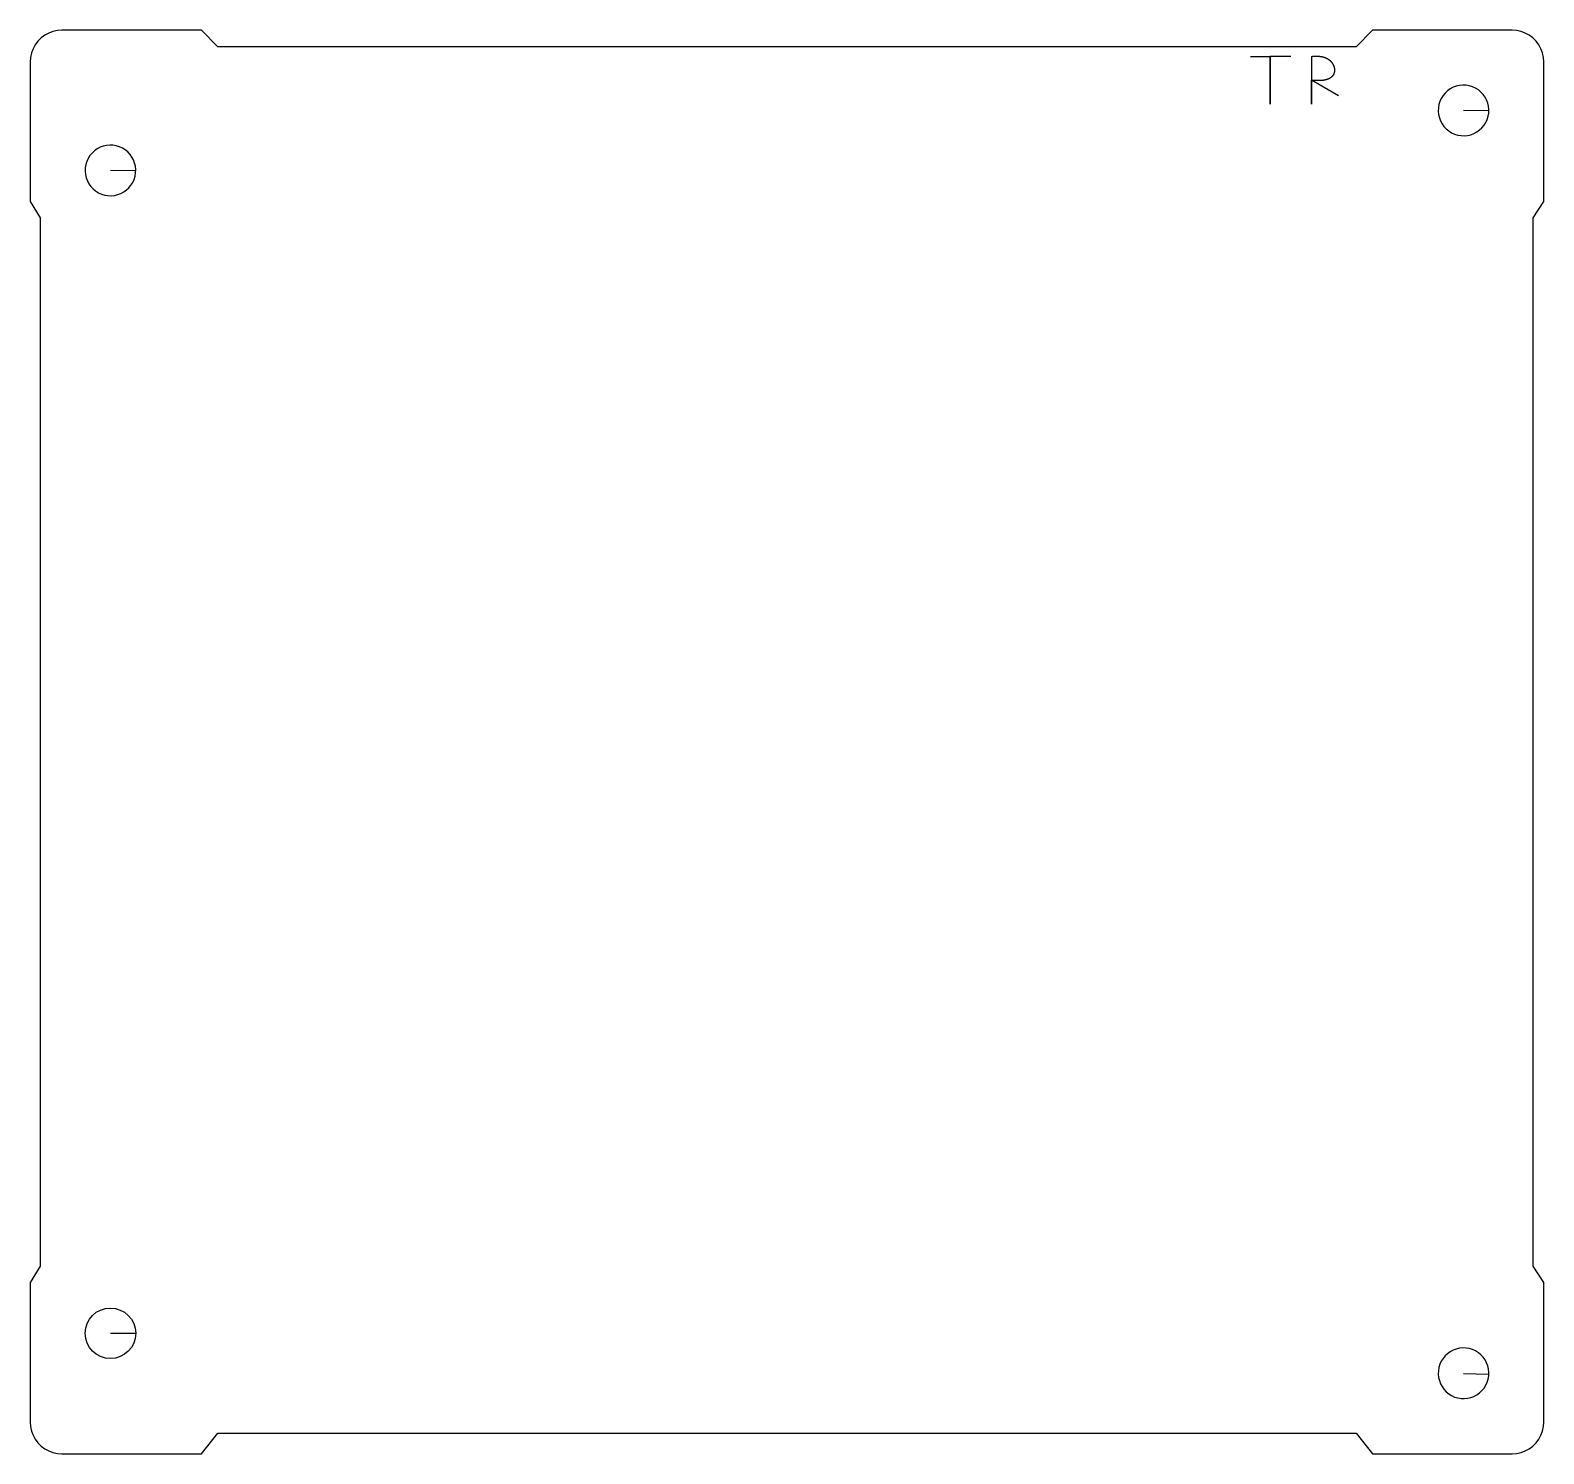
# Model space of a CAD drawing. Header units: millimetres. Extents: x -95.9 to 0, y 0 to 90.2.
import ezdxf

# ---------------------------------------------------------------- set-up
doc = ezdxf.new("R2010")
doc.units = ezdxf.units.MM
doc.header["$MEASUREMENT"] = 0

msp = doc.modelspace()

# ---------------------------------------------------------------- linework, layer by layer
for p, q in [((-18.58, 88.5), (-17.335, 88.5)), ((-16.025, 88.5), (-17.335, 88.5)), ((-14.715, 88.5), (-14.715, 85.487)), ((-14.715, 85.487), (-14.715, 86.994)), ((-13, 86), (-14.715, 86.994))]:
    msp.add_line(p, q)
at = {"linetype": 'Continuous'}
for p, q in [((-5.08, 85.09), (-5.08, 85.09)), ((-5.08, 85.09), (-3.48, 85.08)), ((-90.805, 81.29), (-89.205, 81.28)), ((-90.805, 7.62), (-89.205, 7.62)), ((-5.08, 5.08), (-3.481, 5.022))]:
    msp.add_line(p, q, dxfattribs=at)
for points in [[(-11.874, 89.102), (-84.01, 89.102), (-85.046, 90.16), (-93.885, 90.16), (-94.169, 90.14), (-94.448, 90.079), (-94.716, 89.979), (-94.966, 89.842), (-95.194, 89.671), (-95.396, 89.47), (-95.567, 89.241), (-95.704, 88.991), (-95.804, 88.723), (-95.864, 88.445), (-95.885, 88.16), (-95.885, 79.321), (-95.257, 78.285), (-95.257, 11.864), (-95.885, 10.829), (-95.885, 1.99), (-95.864, 1.705), (-95.804, 1.426), (-95.704, 1.159), (-95.567, 0.909), (-95.396, 0.68), (-95.194, 0.478), (-94.966, 0.307), (-94.716, 0.171), (-94.448, 0.071), (-94.169, 0.01), (-93.885, -0.01), (-85.046, -0.01), (-84.01, 1.286), (-11.874, 1.286), (-10.839, -0.01), (-2, -0.01), (-1.715, 0.01), (-1.436, 0.071), (-1.169, 0.171), (-0.918, 0.307), (-0.69, 0.478), (-0.488, 0.68), (-0.317, 0.909), (-0.18, 1.159), (-0.081, 1.426), (-0.02, 1.705), (0, 1.99), (0, 10.829), (-0.663, 11.864), (-0.663, 78.285), (0, 79.321), (0, 88.16), (-0.02, 88.445), (-0.081, 88.723), (-0.18, 88.991), (-0.317, 89.241), (-0.488, 89.47), (-0.69, 89.671), (-0.918, 89.842), (-1.169, 89.979), (-1.436, 90.079), (-1.715, 90.14), (-2, 90.16), (-10.839, 90.16)], [(-17.335, 88.5), (-17.335, 85.487)]]:
    msp.add_lwpolyline(points, close=True)
for points in [[(-3.481, 85.132, 1.003163), (-6.679, 85.037, 1.003163)], [(-89.206, 81.332, 1.003163), (-92.404, 81.237, 1.003163)], [(-3.481, 5.132, 1.003163), (-6.679, 5.037, 1.003163)]]:
    msp.add_lwpolyline(points, format="xyb", close=True)
msp.add_circle((-90.805, 7.62), 1.6)
msp.add_open_spline([(-14.715, 88.5), (-14.649, 88.509), (-14.519, 88.521), (-14.335, 88.527), (-14.11, 88.511), (-13.863, 88.449), (-13.651, 88.345), (-13.48, 88.203), (-13.351, 88.028), (-13.27, 87.833), (-13.241, 87.631), (-13.269, 87.437), (-13.356, 87.266), (-13.506, 87.129), (-13.717, 87.03), (-13.987, 86.973), (-14.25, 86.961), (-14.473, 86.97), (-14.632, 86.985), (-14.715, 86.994)], degree=5)

doc.saveas('drawing.dxf')
